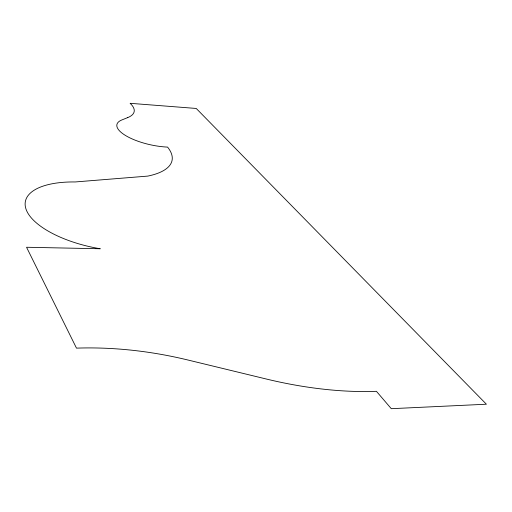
<?xml version="1.0" encoding="UTF-8"?>
<svg xmlns="http://www.w3.org/2000/svg" width="512" height="512" viewBox="0 0 512 512"><rect width="100%" height="100%" fill="white"/><g stroke="black" fill="none" stroke-linecap="round" stroke-linejoin="round"><path stroke-width="0.77" d="M127.744 117.581L121.862 119.949A37.158 12.557 12.4 0 0 125.875 135.712A37.158 12.557 12.4 0 0 167.565 147.098A86.912 30.976 11.1 0 1 147.789 176.096L75.155 181.958A76.48 31.718 11.4 0 0 26.208 209.67A76.48 31.718 11.4 0 0 100.256 248.762L26.547 247.258L76.486 348.134A291.744 191.654 16.4 0 1 187.706 359.962L266.387 379.034A212.256 91.245 15.9 0 0 376.422 391.309L391.29 408.691L486.4 404.218L196.23 108.454L130.112 103.309A49.421 15.968 11.2 0 1 127.744 117.581"/></g></svg>
